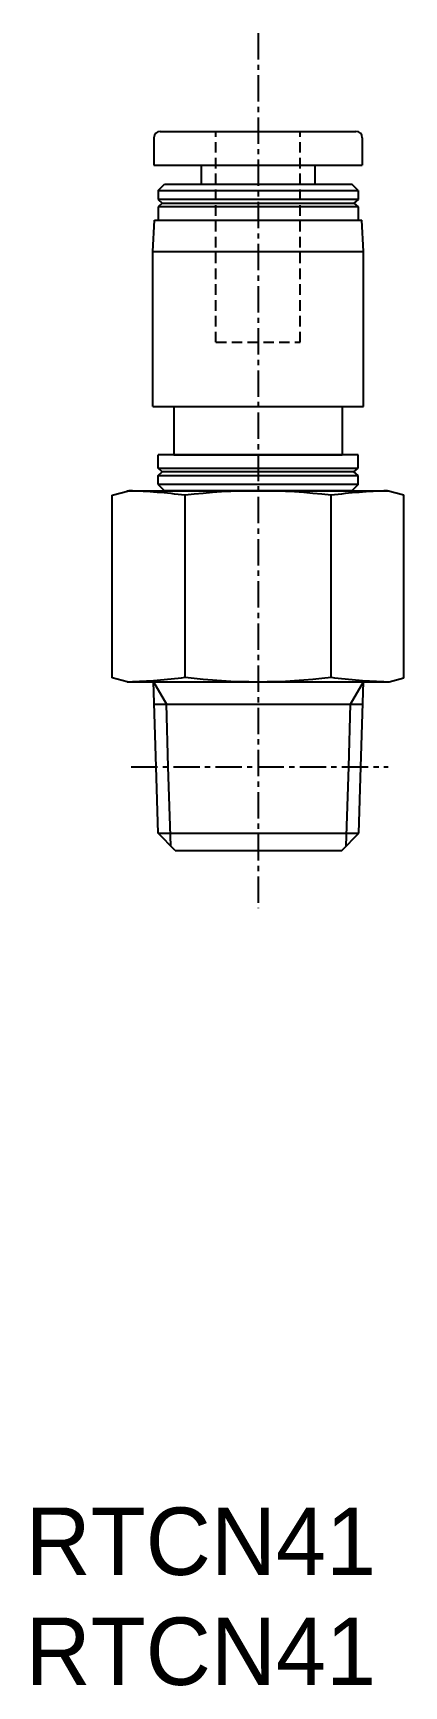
# Model space of a CAD drawing. Extents: x 27 to 44.7, y 64.1 to 142.5.
import ezdxf

# ---------------------------------------------------------------- set-up
doc = ezdxf.new("R2010")
doc.units = 0
doc.linetypes.add('CENTER', pattern=[2, 1.25, -0.25, 0.25, -0.25])
doc.linetypes.add('DASHED', pattern=[0.75, 0.5, -0.25])
doc.layers.get('0').update_dxf_attribs({"linetype": 'CONTINUOUS'})
doc.layers.add('CENTER', color=1, linetype='CENTER')

msp = doc.modelspace()

# ---------------------------------------------------------------- linework, layer by layer
at = {"color": 7, "linetype": 'CONTINUOUS'}
for p, q in [((32.786, 137.55), (32.786, 136.25)), ((33.086, 137.85), (42.386, 137.85)), ((42.686, 137.55), (42.686, 136.25)), ((32.786, 136.25), (42.686, 136.25)), ((35.036, 136.25), (35.036, 135.35)), ((40.436, 136.25), (40.436, 135.35)), ((32.986, 135.05), (33.286, 135.35)), ((32.986, 135.05), (42.486, 135.05)), ((32.986, 135.05), (32.986, 134.625)), ((33.286, 135.35), (42.186, 135.35)), ((42.486, 135.05), (42.186, 135.35)), ((42.486, 135.05), (42.486, 134.625)), ((42.486, 134.625), (32.986, 134.625)), ((32.986, 134.625), (33.186, 134.45)), ((33.186, 134.45), (32.986, 134.275)), ((42.486, 134.275), (32.986, 134.275)), ((32.986, 134.275), (32.986, 133.65)), ((33.186, 134.45), (42.286, 134.45)), ((42.486, 134.625), (42.286, 134.45)), ((42.286, 134.45), (42.486, 134.275)), ((42.486, 134.275), (42.486, 133.65)), ((32.736, 132.15), (32.815, 133.65)), ((32.815, 133.65), (42.658, 133.65)), ((42.736, 132.15), (42.658, 133.65)), ((32.736, 124.806), (32.736, 132.15)), ((32.736, 132.15), (42.736, 132.15)), ((42.736, 124.806), (42.736, 132.15)), ((32.736, 124.806), (42.736, 124.806)), ((33.736, 124.806), (33.736, 122.506)), ((41.736, 124.806), (41.736, 122.506)), ((42.486, 122.506), (32.986, 122.506)), ((32.986, 121.881), (32.986, 122.506)), ((33.736, 122.506), (41.736, 122.506)), ((42.486, 121.881), (42.486, 122.506)), ((32.986, 121.881), (42.486, 121.881)), ((33.186, 121.706), (32.986, 121.881)), ((32.986, 121.531), (33.186, 121.706)), ((32.986, 121.531), (42.486, 121.531)), ((32.986, 121.106), (32.986, 121.531)), ((42.286, 121.706), (33.186, 121.706)), ((42.286, 121.706), (42.486, 121.881)), ((42.486, 121.531), (42.286, 121.706)), ((42.486, 121.106), (42.486, 121.531)), ((30.808, 120.592), (31.604, 120.806)), ((31.504, 120.806), (43.969, 120.806)), ((42.486, 121.106), (32.986, 121.106)), ((32.986, 121.106), (33.286, 120.806)), ((42.186, 120.806), (33.286, 120.806)), ((42.486, 121.106), (42.186, 120.806)), ((44.665, 120.592), (43.869, 120.806)), ((30.808, 111.939), (30.808, 120.592)), ((34.272, 111.963), (34.272, 120.592)), ((41.201, 111.963), (41.201, 120.592)), ((44.665, 111.939), (44.665, 120.592)), ((31.514, 111.75), (30.808, 111.939)), ((31.514, 111.75), (43.958, 111.75)), ((32.892, 107.72), (32.766, 111.75)), ((42.62, 107.72), (42.746, 111.75)), ((43.958, 111.75), (44.665, 111.939)), ((32.8, 110.686), (42.713, 110.686)), ((32.991, 104.565), (32.892, 107.72)), ((42.522, 104.565), (42.62, 107.72)), ((32.991, 104.565), (42.522, 104.565)), ((33.806, 103.75), (32.991, 104.565)), ((41.706, 103.75), (42.522, 104.565)), ((33.806, 103.75), (41.706, 103.75))]:
    msp.add_line(p, q, dxfattribs=at)
at = {"color": 3, "linetype": 'DASHED'}
for p, q in [((35.736, 127.85), (35.736, 137.85)), ((39.736, 127.85), (39.736, 137.85)), ((35.736, 127.85), (39.736, 127.85))]:
    msp.add_line(p, q, dxfattribs=at)
at = {"color": 3, "linetype": 'CONTINUOUS'}
for p, q in [((32.766, 111.75), (33.381, 110.686)), ((42.132, 110.686), (42.746, 111.75)), ((33.473, 107.72), (33.381, 110.686)), ((42.039, 107.72), (42.132, 110.686)), ((33.591, 103.965), (33.473, 107.72)), ((41.922, 103.965), (42.039, 107.72))]:
    msp.add_line(p, q, dxfattribs=at)
at = {"color": 7, "linetype": 'CONTINUOUS'}
for centre, radius, start, end in [((33.086, 137.55), 0.3, 90, 180), ((42.386, 137.55), 0.3, 0, 90), ((30.853, 94.613), 26.203, 82.50096, 88.35579), ((37.736, 92.573), 28.232, 82.95206, 97.04794), ((44.62, 94.613), 26.203, 91.64421, 97.49904), ((30.853, 137.942), 26.203, 271.64421, 277.49904), ((37.736, 139.982), 28.232, 262.95206, 277.04794), ((44.62, 137.942), 26.203, 262.50096, 268.35579)]:
    msp.add_arc(centre, radius, start, end, dxfattribs=at)
at = {"layer": 'CENTER', "color": 1, "linetype": 'CENTER'}
for p, q in [((37.736, 142.518), (37.736, 101.015)), ((31.713, 107.72), (43.91, 107.72))]:
    msp.add_line(p, q, dxfattribs=at)

# ---------------------------------------------------------------- texts
at = {"color": 7, "linetype": 'CONTINUOUS'}
for p in [(26.697, 69.38), (26.697, 64.162)]:
    msp.add_text('RTCN41', height=3.2, dxfattribs=at).set_placement(p)

doc.saveas('drawing.dxf')
